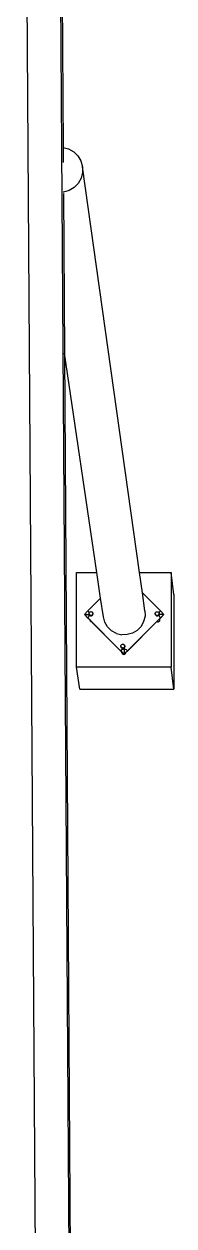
# Model space of a CAD drawing. Extents: x -1616 to 1629, y -1713 to 1708.
# Drawn here: x -213.1 to -181.3, y 1200.2 to 1454.1 of the extents above; entities that cross this region are included whole.
import ezdxf

# ---------------------------------------------------------------- set-up
doc = ezdxf.new("R2010")
doc.units = 0
doc.header["$MEASUREMENT"] = 0
doc.layers.get('0').update_dxf_attribs({"linetype": 'CONTINUOUS'})

msp = doc.modelspace()

# ---------------------------------------------------------------- linework, layer by layer
for p, q in [((-200.1, 666.84), (-206.89, 1707.98)), ((-210.61, 1189.52), (-213.1, 1558.4)), ((-205.44, 1524.68), (-204.81, 1427.99)), ((-204.81, 1427.99), (-203.67, 1427.7)), ((-204.81, 1427.99), (-204.79, 1424.81)), ((-203.67, 1427.7), (-202.58, 1427.09)), ((-202.58, 1427.09), (-201.69, 1426.22)), ((-201.69, 1426.22), (-201.05, 1425.15)), ((-201.05, 1425.15), (-200.72, 1423.95)), ((-200.7, 1422.71), (-201.01, 1421.5)), ((-200.72, 1423.95), (-200.7, 1422.71)), ((-188.63, 1338.24), (-200.72, 1423.95)), ((-202.49, 1419.53), (-203.56, 1418.89)), ((-201.62, 1420.42), (-202.49, 1419.53)), ((-201.01, 1421.5), (-201.62, 1420.42)), ((-204.75, 1418.55), (-204.79, 1418.55)), ((-203.56, 1418.89), (-204.75, 1418.55)), ((-204.75, 1418.26), (-204.53, 1384.53)), ((-197.69, 1338.24), (-204.53, 1384.53)), ((-204.53, 1384.53), (-203.26, 1189.59)), ((-201.99, 1338.24), (-197.69, 1338.24)), ((-201.99, 1318.22), (-201.99, 1338.24)), ((-196.88, 1332.79), (-197.69, 1338.24)), ((-188.63, 1338.24), (-181.98, 1338.24)), ((-188.02, 1333.9), (-188.63, 1338.24)), ((-181.98, 1338.24), (-181.98, 1318.22)), ((-181.35, 1333.56), (-181.98, 1338.24)), ((-188.02, 1333.9), (-184.23, 1330.11)), ((-187.49, 1330.13), (-188.02, 1333.9)), ((-181.35, 1333.56), (-181.35, 1313.61)), ((-199.57, 1330.11), (-196.88, 1332.79)), ((-196.3, 1328.86), (-196.88, 1332.79)), ((-200.31, 1329.37), (-199.57, 1330.11)), ((-199.57, 1328.62), (-200.31, 1329.37)), ((-200.31, 1329.33), (-200.31, 1329.37)), ((-200.31, 1329.37), (-199.3, 1329.37)), ((-199.56, 1328.59), (-200.31, 1329.33)), ((-199.4, 1329.89), (-199.57, 1330.11)), ((-199.57, 1328.62), (-199.4, 1328.84)), ((-199.56, 1328.59), (-199.57, 1328.62)), ((-192.64, 1321.69), (-199.57, 1328.62)), ((-199.11, 1328.14), (-199.56, 1328.59)), ((-199.31, 1329.66), (-199.4, 1329.89)), ((-199.4, 1328.84), (-199.3, 1329.09)), ((-199.32, 1329.54), (-199.33, 1329.49)), ((-199.33, 1329.49), (-199.31, 1329.38)), ((-199.32, 1329.55), (-199.31, 1329.66)), ((-199.31, 1329.45), (-199.32, 1329.55)), ((-199.31, 1329.66), (-199.27, 1329.76)), ((-199.3, 1329.39), (-199.31, 1329.45)), ((-199.31, 1329.45), (-199.31, 1329.45)), ((-199.27, 1329.35), (-199.31, 1329.45)), ((-199.31, 1329.38), (-199.3, 1329.37)), ((-199.3, 1329.39), (-199.3, 1329.38)), ((-199.3, 1329.39), (-199.27, 1329.32)), ((-199.3, 1329.38), (-199.27, 1329.31)), ((-199.3, 1329.37), (-199.29, 1329.37)), ((-199.3, 1329.37), (-199.27, 1329.28)), ((-199.3, 1329.09), (-199.27, 1329.31)), ((-199.29, 1329.37), (-199.29, 1329.37)), ((-199.29, 1329.37), (-199.27, 1329.37)), ((-199.27, 1329.76), (-199.2, 1329.84)), ((-199.26, 1329.35), (-199.27, 1329.35)), ((-199.27, 1329.32), (-199.26, 1329.35)), ((-199.26, 1329.29), (-199.27, 1329.32)), ((-199.27, 1329.31), (-199.27, 1329.32)), ((-199.27, 1329.31), (-199.26, 1329.28)), ((-199.27, 1329.28), (-199.21, 1329.21)), ((-199.2, 1329.27), (-199.26, 1329.35)), ((-199.2, 1329.22), (-199.26, 1329.29)), ((-199.26, 1329.28), (-199.19, 1329.19)), ((-199.21, 1329.21), (-199.21, 1329.2)), ((-199.21, 1329.2), (-199.2, 1329.2)), ((-199.2, 1329.84), (-199.12, 1329.9)), ((-199.17, 1329.25), (-199.2, 1329.27)), ((-199.2, 1329.22), (-199.17, 1329.25)), ((-199.19, 1329.21), (-199.2, 1329.22)), ((-199.2, 1329.2), (-199.12, 1329.13)), ((-199.11, 1329.14), (-199.19, 1329.21)), ((-199.19, 1329.19), (-199.1, 1329.13)), ((-199.12, 1329.21), (-199.17, 1329.25)), ((-199.12, 1329.9), (-199.02, 1329.94)), ((-199.02, 1329.17), (-199.12, 1329.21)), ((-199.12, 1329.13), (-199.02, 1329.09)), ((-199.01, 1329.1), (-199.11, 1329.14)), ((-199.11, 1328.14), (-199.11, 1328.12)), ((-198.8, 1327.83), (-199.11, 1328.14)), ((-199.11, 1328.12), (-199.07, 1328.02)), ((-199, 1329.08), (-199.1, 1329.13)), ((-199.07, 1328.02), (-199, 1327.94)), ((-199.02, 1329.94), (-198.92, 1329.96)), ((-198.92, 1329.15), (-199.02, 1329.17)), ((-199.02, 1329.09), (-199.01, 1329.09)), ((-198.91, 1329.09), (-199.01, 1329.1)), ((-199.01, 1329.09), (-198.91, 1329.07)), ((-199, 1329.08), (-198.9, 1329.07)), ((-199, 1327.94), (-198.92, 1327.87)), ((-198.92, 1329.96), (-198.81, 1329.94)), ((-198.81, 1329.17), (-198.92, 1329.15)), ((-198.91, 1329.09), (-198.91, 1329.15)), ((-198.81, 1329.1), (-198.91, 1329.09)), ((-198.91, 1329.08), (-198.91, 1329.09)), ((-198.91, 1329.07), (-198.8, 1329.09)), ((-198.91, 1329.07), (-198.91, 1329.08)), ((-198.9, 1329.07), (-198.79, 1329.08)), ((-198.81, 1329.94), (-198.72, 1329.9)), ((-198.72, 1329.21), (-198.81, 1329.17)), ((-198.71, 1329.14), (-198.81, 1329.1)), ((-198.8, 1329.09), (-198.7, 1329.13)), ((-198.79, 1329.08), (-198.69, 1329.13)), ((-198.72, 1329.9), (-198.63, 1329.84)), ((-198.63, 1329.27), (-198.72, 1329.21)), ((-198.71, 1329.14), (-198.62, 1329.21)), ((-198.7, 1329.13), (-198.61, 1329.2)), ((-198.69, 1329.13), (-198.6, 1329.19)), ((-198.63, 1329.84), (-198.57, 1329.76)), ((-198.57, 1329.35), (-198.63, 1329.27)), ((-198.56, 1329.29), (-198.62, 1329.21)), ((-198.61, 1329.2), (-198.55, 1329.28)), ((-198.57, 1329.76), (-198.53, 1329.66)), ((-198.53, 1329.45), (-198.57, 1329.35)), ((-198.56, 1329.29), (-198.52, 1329.38)), ((-198.55, 1329.28), (-198.51, 1329.38)), ((-198.52, 1329.59), (-198.53, 1329.66)), ((-198.53, 1329.66), (-198.52, 1329.6)), ((-198.51, 1329.6), (-198.53, 1329.65)), ((-198.52, 1329.55), (-198.53, 1329.45)), ((-198.52, 1329.6), (-198.52, 1329.59)), ((-198.52, 1329.6), (-198.52, 1329.55)), ((-198.52, 1329.59), (-198.51, 1329.49)), ((-198.51, 1329.49), (-198.52, 1329.39)), ((-198.52, 1329.38), (-198.52, 1329.39)), ((-198.49, 1329.49), (-198.51, 1329.6)), ((-198.51, 1329.38), (-198.49, 1329.49)), ((-198.51, 1329.38), (-198.51, 1329.38)), ((-195.99, 1327.74), (-196.3, 1328.86)), ((-184.23, 1328.62), (-191.16, 1321.69)), ((-187.48, 1328.97), (-187.77, 1327.85)), ((-187.49, 1330.13), (-187.48, 1328.97)), ((-185.32, 1329.54), (-185.3, 1329.64)), ((-185.3, 1329.44), (-185.32, 1329.54)), ((-185.32, 1329.53), (-185.32, 1329.48)), ((-185.32, 1329.48), (-185.31, 1329.37)), ((-185.31, 1329.37), (-185.27, 1329.27)), ((-185.3, 1329.64), (-185.26, 1329.74)), ((-185.3, 1329.43), (-185.3, 1329.44)), ((-185.29, 1329.37), (-185.3, 1329.43)), ((-185.26, 1329.34), (-185.3, 1329.43)), ((-185.25, 1329.27), (-185.29, 1329.37)), ((-185.27, 1329.27), (-185.21, 1329.19)), ((-185.26, 1329.74), (-185.2, 1329.83)), ((-185.2, 1329.26), (-185.26, 1329.34)), ((-185.2, 1329.2), (-185.25, 1329.27)), ((-185.2, 1329.2), (-185.21, 1329.19)), ((-185.21, 1329.19), (-185.2, 1329.19)), ((-185.21, 1329.19), (-185.21, 1329.19)), ((-185.21, 1329.19), (-185.2, 1329.19)), ((-185.2, 1329.83), (-185.12, 1329.89)), ((-185.17, 1329.23), (-185.2, 1329.26)), ((-185.17, 1329.23), (-185.2, 1329.2)), ((-185.19, 1329.19), (-185.2, 1329.2)), ((-185.2, 1329.19), (-185.12, 1329.13)), ((-185.2, 1329.19), (-185.2, 1329.18)), ((-185.2, 1329.18), (-185.11, 1329.12)), ((-185.11, 1329.13), (-185.19, 1329.19)), ((-185.12, 1329.19), (-185.17, 1329.23)), ((-185.12, 1329.89), (-185.02, 1329.93)), ((-185.02, 1329.15), (-185.12, 1329.19)), ((-185.12, 1329.13), (-185.02, 1329.08)), ((-185.01, 1329.09), (-185.11, 1329.13)), ((-185.11, 1329.12), (-185.01, 1329.07)), ((-185.02, 1329.93), (-184.92, 1329.94)), ((-184.92, 1329.14), (-185.02, 1329.15)), ((-185.02, 1329.08), (-184.92, 1329.07)), ((-184.91, 1329.07), (-185.01, 1329.09)), ((-185.01, 1329.07), (-184.91, 1329.06)), ((-184.38, 1328.44), (-184.95, 1327.87)), ((-184.92, 1329.94), (-184.81, 1329.93)), ((-184.81, 1329.15), (-184.92, 1329.14)), ((-184.92, 1329.07), (-184.91, 1329.07)), ((-184.91, 1329.07), (-184.91, 1329.14)), ((-184.8, 1329.09), (-184.91, 1329.07)), ((-184.91, 1329.07), (-184.81, 1329.08)), ((-184.91, 1329.07), (-184.91, 1329.07)), ((-184.91, 1329.06), (-184.8, 1329.07)), ((-184.91, 1329.06), (-184.91, 1329.07)), ((-184.81, 1329.93), (-184.71, 1329.89)), ((-184.71, 1329.19), (-184.81, 1329.15)), ((-184.81, 1329.08), (-184.8, 1329.09)), ((-184.71, 1329.13), (-184.8, 1329.09)), ((-184.8, 1329.07), (-184.7, 1329.12)), ((-184.71, 1329.89), (-184.63, 1329.83)), ((-184.63, 1329.26), (-184.71, 1329.19)), ((-184.71, 1329.13), (-184.62, 1329.19)), ((-184.7, 1329.12), (-184.61, 1329.18)), ((-184.63, 1329.83), (-184.57, 1329.74)), ((-184.57, 1329.34), (-184.63, 1329.26)), ((-184.56, 1329.28), (-184.62, 1329.19)), ((-184.61, 1329.18), (-184.55, 1329.27)), ((-184.57, 1329.74), (-184.53, 1329.64)), ((-184.53, 1329.44), (-184.57, 1329.34)), ((-184.53, 1329.34), (-184.56, 1329.28)), ((-184.55, 1329.27), (-184.51, 1329.37)), ((-184.53, 1329.44), (-184.54, 1329.37)), ((-184.54, 1329.37), (-184.53, 1329.34)), ((-184.53, 1329.64), (-184.52, 1329.61)), ((-184.5, 1329.58), (-184.53, 1329.64)), ((-184.51, 1329.54), (-184.53, 1329.44)), ((-184.52, 1329.37), (-184.53, 1329.34)), ((-184.52, 1329.37), (-184.53, 1329.37)), ((-184.53, 1329.34), (-184.5, 1329.09)), ((-184.53, 1327.87), (-184.45, 1327.94)), ((-184.51, 1329.59), (-184.52, 1329.61)), ((-184.52, 1329.61), (-184.52, 1329.58)), ((-184.52, 1329.58), (-184.52, 1329.58)), ((-184.52, 1329.58), (-184.51, 1329.54)), ((-184.5, 1329.48), (-184.52, 1329.37)), ((-184.52, 1329.37), (-184.51, 1329.38)), ((-184.52, 1329.37), (-184.52, 1329.37)), ((-184.51, 1329.37), (-184.52, 1329.37)), ((-184.5, 1329.64), (-184.51, 1329.56)), ((-184.51, 1329.56), (-184.51, 1329.59)), ((-184.5, 1329.49), (-184.51, 1329.56)), ((-184.51, 1329.56), (-184.51, 1329.54)), ((-184.51, 1329.54), (-184.5, 1329.48)), ((-184.51, 1329.38), (-184.5, 1329.49)), ((-183.49, 1329.37), (-184.51, 1329.37)), ((-184.51, 1329.37), (-184.5, 1329.37)), ((-184.39, 1329.89), (-184.5, 1329.64)), ((-184.49, 1329.48), (-184.5, 1329.58)), ((-184.5, 1329.37), (-184.49, 1329.48)), ((-184.5, 1329.09), (-184.39, 1328.84)), ((-184.45, 1327.94), (-184.38, 1328.02)), ((-184.23, 1330.11), (-184.39, 1329.89)), ((-184.39, 1328.84), (-184.23, 1328.62)), ((-184.36, 1328.46), (-184.38, 1328.44)), ((-184.34, 1328.34), (-184.38, 1328.44)), ((-184.38, 1328.02), (-184.34, 1328.12)), ((-184.22, 1328.59), (-184.36, 1328.46)), ((-184.34, 1328.34), (-184.36, 1328.46)), ((-184.33, 1328.23), (-184.34, 1328.34)), ((-184.34, 1328.34), (-184.34, 1328.34)), ((-184.34, 1328.12), (-184.33, 1328.23)), ((-184.23, 1330.11), (-183.49, 1329.37)), ((-183.49, 1329.37), (-184.23, 1328.62)), ((-184.22, 1328.59), (-184.23, 1328.62)), ((-183.48, 1329.33), (-184.22, 1328.59)), ((-183.48, 1329.33), (-183.49, 1329.37)), ((-198.92, 1327.87), (-198.82, 1327.83)), ((-198.82, 1327.83), (-198.8, 1327.83)), ((-192.64, 1321.66), (-198.8, 1327.83)), ((-195.4, 1326.74), (-195.99, 1327.74)), ((-194.56, 1325.93), (-195.4, 1326.74)), ((-193.55, 1325.36), (-194.56, 1325.93)), ((-193.55, 1325.36), (-192.42, 1325.08)), ((-190.14, 1325.41), (-191.26, 1325.09)), ((-184.95, 1327.87), (-191.15, 1321.66)), ((-189.15, 1326), (-190.14, 1325.41)), ((-188.33, 1326.83), (-189.15, 1326)), ((-187.77, 1327.85), (-188.33, 1326.83)), ((-184.95, 1327.87), (-184.85, 1327.83)), ((-184.85, 1327.83), (-184.74, 1327.81)), ((-184.74, 1327.81), (-184.63, 1327.83)), ((-184.63, 1327.83), (-184.53, 1327.87)), ((-192.57, 1322.77), (-192.53, 1322.87)), ((-192.53, 1322.87), (-192.46, 1322.95)), ((-192.46, 1322.95), (-192.38, 1323.01)), ((-191.26, 1325.09), (-192.42, 1325.08)), ((-192.38, 1323.01), (-192.28, 1323.05)), ((-192.28, 1323.05), (-192.18, 1323.07)), ((-192.18, 1323.07), (-192.07, 1323.05)), ((-192.07, 1323.05), (-191.98, 1323.01)), ((-191.98, 1323.01), (-191.89, 1322.95)), ((-191.89, 1322.95), (-191.83, 1322.87)), ((-191.83, 1322.87), (-191.79, 1322.77)), ((-192.42, 1321.86), (-192.64, 1321.69)), ((-192.64, 1321.66), (-192.64, 1321.69)), ((-191.9, 1320.95), (-192.64, 1321.69)), ((-192.42, 1321.45), (-192.64, 1321.66)), ((-192.58, 1322.65), (-192.59, 1322.6)), ((-192.59, 1322.6), (-192.57, 1322.49)), ((-192.58, 1322.66), (-192.57, 1322.77)), ((-192.58, 1322.65), (-192.58, 1322.66)), ((-192.57, 1322.56), (-192.58, 1322.65)), ((-192.56, 1322.5), (-192.57, 1322.56)), ((-192.53, 1322.46), (-192.57, 1322.56)), ((-192.57, 1322.56), (-192.57, 1322.56)), ((-192.57, 1322.49), (-192.53, 1322.39)), ((-192.52, 1322.4), (-192.56, 1322.5)), ((-192.46, 1322.38), (-192.53, 1322.46)), ((-192.53, 1322.39), (-192.46, 1322.31)), ((-192.45, 1322.32), (-192.52, 1322.4)), ((-192.38, 1322.32), (-192.46, 1322.38)), ((-192.46, 1322.31), (-192.38, 1322.24)), ((-192.37, 1322.25), (-192.45, 1322.32)), ((-192.17, 1321.97), (-192.42, 1321.86)), ((-192.39, 1321.24), (-192.42, 1321.45)), ((-192.39, 1321.42), (-192.42, 1321.45)), ((-192.39, 1321.42), (-192.4, 1321.35)), ((-192.4, 1321.35), (-192.39, 1321.24)), ((-191.92, 1320.94), (-192.39, 1321.42)), ((-192.39, 1321.24), (-192.35, 1321.14)), ((-192.28, 1322.28), (-192.38, 1322.32)), ((-192.38, 1322.24), (-192.28, 1322.2)), ((-192.27, 1322.21), (-192.37, 1322.25)), ((-192.35, 1321.14), (-192.28, 1321.06)), ((-192.18, 1322.26), (-192.28, 1322.28)), ((-192.28, 1322.2), (-192.17, 1322.18)), ((-192.28, 1321.06), (-192.2, 1320.99)), ((-192.17, 1322.2), (-192.27, 1322.21)), ((-192.2, 1320.99), (-192.1, 1320.95)), ((-192.07, 1322.28), (-192.18, 1322.26)), ((-192.17, 1322.2), (-192.17, 1322.26)), ((-192.07, 1322.21), (-192.17, 1322.2)), ((-192.17, 1322.18), (-192.06, 1322.2)), ((-192.17, 1322.18), (-192.17, 1322.2)), ((-191.9, 1322), (-192.17, 1321.97)), ((-192.1, 1320.95), (-191.99, 1320.93)), ((-191.98, 1322.32), (-192.07, 1322.28)), ((-191.97, 1322.25), (-192.07, 1322.21)), ((-192.06, 1322.2), (-191.96, 1322.24)), ((-191.99, 1320.93), (-191.92, 1320.94)), ((-191.89, 1322.38), (-191.98, 1322.32)), ((-191.89, 1322.32), (-191.97, 1322.25)), ((-191.96, 1322.24), (-191.88, 1322.31)), ((-191.89, 1320.92), (-191.92, 1320.94)), ((-191.63, 1321.97), (-191.9, 1322)), ((-191.16, 1321.69), (-191.9, 1320.95)), ((-191.89, 1320.92), (-191.9, 1320.95)), ((-191.83, 1322.46), (-191.89, 1322.38)), ((-191.82, 1322.4), (-191.89, 1322.32)), ((-191.86, 1320.96), (-191.89, 1320.92)), ((-191.88, 1322.31), (-191.81, 1322.39)), ((-191.88, 1322.31), (-191.88, 1320.95)), ((-191.6, 1321.22), (-191.86, 1320.96)), ((-191.86, 1320.96), (-191.78, 1320.99)), ((-191.79, 1322.56), (-191.83, 1322.46)), ((-191.78, 1322.5), (-191.82, 1322.4)), ((-191.81, 1322.39), (-191.77, 1322.49)), ((-191.79, 1322.76), (-191.79, 1322.77)), ((-191.77, 1322.71), (-191.79, 1322.76)), ((-191.78, 1322.71), (-191.79, 1322.76)), ((-191.78, 1322.66), (-191.79, 1322.56)), ((-191.78, 1322.71), (-191.78, 1322.7)), ((-191.78, 1322.7), (-191.78, 1322.66)), ((-191.78, 1322.66), (-191.77, 1322.6)), ((-191.77, 1322.6), (-191.78, 1322.5)), ((-191.78, 1320.99), (-191.69, 1321.06)), ((-191.75, 1322.6), (-191.77, 1322.71)), ((-191.77, 1322.49), (-191.75, 1322.6)), ((-191.69, 1321.06), (-191.63, 1321.14)), ((-191.37, 1321.86), (-191.63, 1321.97)), ((-191.63, 1321.14), (-191.6, 1321.22)), ((-191.15, 1321.66), (-191.6, 1321.22)), ((-191.16, 1321.69), (-191.37, 1321.86)), ((-191.15, 1321.66), (-191.16, 1321.69)), ((-201.29, 1313.61), (-201.99, 1318.22)), ((-181.98, 1318.22), (-201.99, 1318.22)), ((-181.35, 1313.61), (-181.98, 1318.22)), ((-201.29, 1313.61), (-181.35, 1313.61))]:
    msp.add_line(p, q)

doc.saveas('drawing.dxf')
